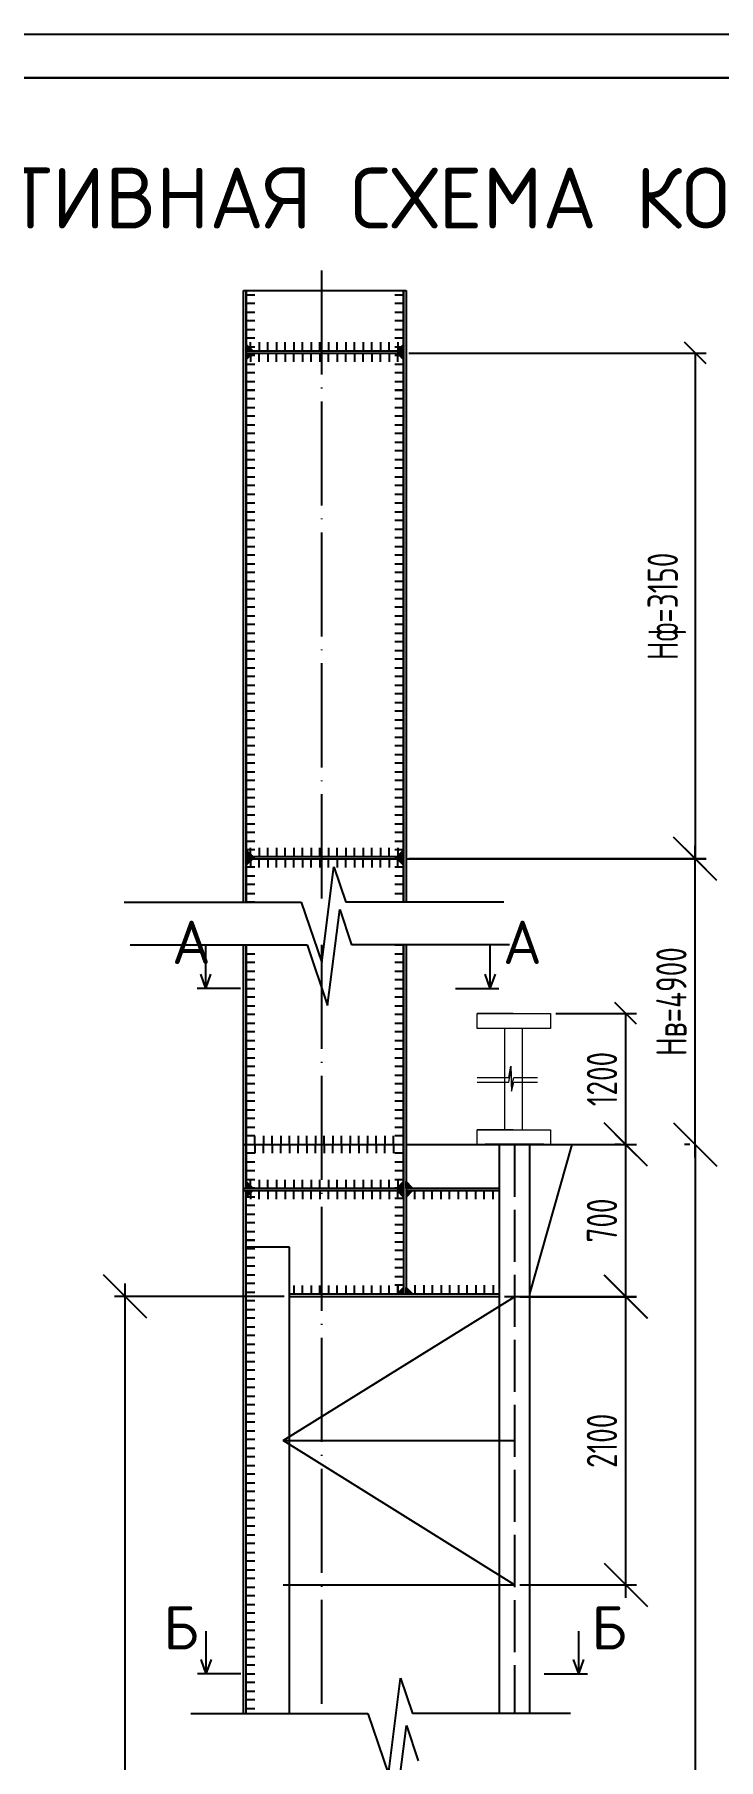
# Model space of a CAD drawing. Header units: millimetres. Extents: x -258606 to -95372, y 16759 to 83244.
# Drawn here: x -125517.8 to -125438.9, y 42147 to 42345.8 of the extents above; entities that cross this region are included whole.
import ezdxf

# ---------------------------------------------------------------- set-up
doc = ezdxf.new("R2010")
doc.units = ezdxf.units.MM
doc.header["$LTSCALE"] = 0.5
doc.linetypes.add('ACAD_ISO02W100', pattern=[15, 12, -3])
doc.linetypes.add('ACAD_ISO04W100', pattern=[30, 24, -3, 0, -3])
for name, color, linetype, lineweight in [('0.25-STAMP', 10, 'Continuous', 25), ('0.3-STAMP', 7, 'Continuous', 30), ('ТОНКИЕе', 7, 'Continuous', 5)]:
    doc.layers.add(name, color=color, linetype=linetype, lineweight=lineweight)
for name, color, linetype in [('Осевые', 7, 'ACAD_ISO04W100'), ('размеры', 7, 'Continuous'), ('тонкие', 7, 'Continuous')]:
    doc.layers.add(name, color=color, linetype=linetype)
doc.styles.add('style1', font='', dxfattribs={"oblique": 15, "height": 3.5})
doc.styles.add('ГОСТ', font='isocpeur.ttf', dxfattribs={"height": 10})
doc.styles.add('прямой', font='isocpeur.ttf', dxfattribs={"width": 0.7, "height": 3.5})
doc.styles.add('Прямой 7мм', font='isocpeur.ttf', dxfattribs={"height": 7})
doc.styles.add('Текст 3', font='isocpeur.ttf', dxfattribs={"height": 3})
doc.styles.get('style1').set_extended_font_data('GOST type A')
doc.dimstyles.new('Копия РАЗМЕРЫ_20', dxfattribs={"dimtxt": 10, "dimasz": 5, "dimexe": 1.25, "dimexo": 0.625, "dimgap": 1, "dimtad": 3, "dimdec": 1, "dimlfac": 20, "dimrnd": 1, "dimdsep": 46, "dimtxsty": 'style1', "dimblk1": 'OBLIQUE', "dimblk2": 'OBLIQUE', "dimsah": 1, "dimcen": 2.5, "dimdle": 1.5, "dimclrt": 256, "dimadec": 0, "dimazin": 0, "dimtfac": 1, "dimtdec": 1, "dimtmove": 0, "dimatfit": 3, "dimfxl": 1, "dimtolj": 1, "dimarcsym": 0})
doc.dimstyles.new('РАЗМЕРЫ_500', dxfattribs={"dimtxt": 10, "dimasz": 2.5, "dimexe": 1.25, "dimexo": 0.625, "dimgap": 1, "dimtad": 3, "dimdec": 1, "dimlfac": 40, "dimrnd": 1, "dimdsep": 46, "dimtxsty": 'ГОСТ', "dimblk1": 'OBLIQUE', "dimblk2": 'OBLIQUE', "dimsah": 1, "dimcen": 2.5, "dimclrt": 7, "dimadec": 0, "dimazin": 0, "dimtfac": 1, "dimtdec": 1, "dimtmove": 0, "dimatfit": 3, "dimfxl": 1, "dimtolj": 1, "dimarcsym": 0})

# ---------------------------------------------------------------- blocks, each defined once
blk = doc.blocks.new('_Oblique')
at = {"color": 0, "linetype": 'ByBlock', "lineweight": -2}
blk.add_line((-0.5, -0.5), (0.5, 0.5), dxfattribs=at)
blk = doc.blocks.new('*D688')
at = {"color": 0, "lineweight": -2, "transparency": 16777216}
for p, q in [((-125507.34, 42053.92), (-125507.34, 42201.86)), ((-125489.01, 42200.36), (-125508.59, 42200.36)), ((-125494.31, 42055.42), (-125508.59, 42055.42))]:
    blk.add_line(p, q, dxfattribs=at)
at = {"layer": 'Defpoints', "color": 0, "transparency": 16777216}
for p in [(-125507.34, 42200.36), (-125488.38, 42200.36), (-125493.68, 42055.42)]:
    blk.add_point(p, dxfattribs=at)
at = {"color": 0, "lineweight": -2, "transparency": 16777216, "xscale": 5, "yscale": 5, "zscale": 5}
for p, rotation in [((-125507.34, 42200.36), 90), ((-125507.34, 42055.42), 270)]:
    blk.add_blockref('_Oblique', p, dxfattribs=dict(at, rotation=rotation))
at = {"transparency": 16777216, "insert": (-125510.09, 42127.89), "char_height": 3.5, "attachment_point": 5, "rotation": 90, "style": 'прямой'}
blk.add_mtext('\\A1;4х2100=8400', dxfattribs=at)
blk = doc.blocks.new('*D689')
at = {"color": 0, "lineweight": -2, "transparency": 16777216}
for p, q in [((-125441.57, 42216.36), (-125441.57, 42252.32)), ((-125474.98, 42250.82), (-125440.32, 42250.82)), ((-125442.2, 42217.86), (-125442.82, 42217.86))]:
    blk.add_line(p, q, dxfattribs=at)
at = {"layer": 'Defpoints', "color": 0, "transparency": 16777216}
for p in [(-125475.61, 42250.82), (-125441.57, 42250.82), (-125441.57, 42217.86)]:
    blk.add_point(p, dxfattribs=at)
at = {"color": 0, "lineweight": -2, "transparency": 16777216, "xscale": 5, "yscale": 5, "zscale": 5}
for p, rotation in [((-125441.57, 42250.82), 90), ((-125441.57, 42217.86), 270)]:
    blk.add_blockref('_Oblique', p, dxfattribs=dict(at, rotation=rotation))
at = {"transparency": 16777216, "insert": (-125444.32, 42234.34), "char_height": 3.5, "attachment_point": 5, "rotation": 90, "style": 'прямой'}
blk.add_mtext('\\A1;Нв=4900', dxfattribs=at)
blk = doc.blocks.new('*D691')
at = {"color": 0, "lineweight": -2, "transparency": 16777216}
for p, q in [((-125449.58, 42165.61), (-125449.58, 42201.82)), ((-125461.81, 42200.32), (-125448.33, 42200.32)), ((-125461.81, 42167.11), (-125448.33, 42167.11))]:
    blk.add_line(p, q, dxfattribs=at)
at = {"layer": 'Defpoints', "color": 0, "transparency": 16777216}
for p in [(-125462.43, 42200.32), (-125449.58, 42200.32), (-125462.43, 42167.11)]:
    blk.add_point(p, dxfattribs=at)
at = {"color": 0, "lineweight": -2, "transparency": 16777216, "xscale": 5, "yscale": 5, "zscale": 5}
for p, rotation in [((-125449.58, 42200.32), 90), ((-125449.58, 42167.11), 270)]:
    blk.add_blockref('_Oblique', p, dxfattribs=dict(at, rotation=rotation))
at = {"transparency": 16777216, "insert": (-125452.33, 42183.71), "char_height": 3.5, "attachment_point": 5, "rotation": 90, "style": 'прямой'}
blk.add_mtext('\\A1;2100', dxfattribs=at)
blk = doc.blocks.new('*D692')
at = {"color": 0, "lineweight": -2, "transparency": 16777216}
for p, q in [((-125463.56, 42217.86), (-125448.33, 42217.86)), ((-125449.58, 42198.86), (-125449.58, 42219.36)), ((-125463.56, 42200.36), (-125448.33, 42200.36))]:
    blk.add_line(p, q, dxfattribs=at)
at = {"layer": 'Defpoints', "color": 0, "transparency": 16777216}
for p in [(-125464.18, 42217.86), (-125449.58, 42217.86), (-125464.18, 42200.36)]:
    blk.add_point(p, dxfattribs=at)
at = {"color": 0, "lineweight": -2, "transparency": 16777216, "xscale": 5, "yscale": 5, "zscale": 5}
for p, rotation in [((-125449.58, 42217.86), 90), ((-125449.58, 42200.36), 270)]:
    blk.add_blockref('_Oblique', p, dxfattribs=dict(at, rotation=rotation))
at = {"transparency": 16777216, "insert": (-125452.33, 42209.11), "char_height": 3.5, "attachment_point": 5, "rotation": 90, "style": 'прямой'}
blk.add_mtext('\\A1;700', dxfattribs=at)
blk = doc.blocks.new('*D693')
at = {"layer": 'Defpoints', "color": 0, "transparency": 16777216}
for p in [(-125458.28, 42232.98), (-125449.58, 42232.98), (-125449.58, 42217.86)]:
    blk.add_point(p, dxfattribs=at)
at = {"layer": 'размеры', "color": 0, "lineweight": -2, "transparency": 16777216}
for p, q in [((-125457.65, 42232.98), (-125448.33, 42232.98)), ((-125449.58, 42217.86), (-125449.58, 42232.98)), ((-125450.2, 42217.86), (-125450.83, 42217.86))]:
    blk.add_line(p, q, dxfattribs=at)
at = {"layer": 'размеры', "color": 0, "lineweight": -2, "transparency": 16777216, "xscale": 2.5, "yscale": 2.5, "zscale": 2.5}
for p, rotation in [((-125449.58, 42232.98), 90), ((-125449.58, 42217.86), 270)]:
    blk.add_blockref('_Oblique', p, dxfattribs=dict(at, rotation=rotation))
at = {"layer": 'размеры', "color": 7, "transparency": 16777216, "insert": (-125452.33, 42225.42), "char_height": 3.5, "attachment_point": 5, "rotation": 90, "style": 'прямой'}
blk.add_mtext('\\A1;1200', dxfattribs=at)
blk = doc.blocks.new('*D694')
at = {"layer": 'Defpoints', "color": 0, "transparency": 16777216}
for p in [(-125475.23, 42309.11), (-125475.23, 42250.83), (-125441.57, 42250.83)]:
    blk.add_point(p, dxfattribs=at)
at = {"layer": 'размеры', "color": 0, "lineweight": -2, "transparency": 16777216}
for p, q in [((-125474.61, 42309.11), (-125440.32, 42309.11)), ((-125441.57, 42309.11), (-125441.57, 42250.83)), ((-125474.61, 42250.83), (-125440.32, 42250.83))]:
    blk.add_line(p, q, dxfattribs=at)
at = {"layer": 'размеры', "color": 0, "lineweight": -2, "transparency": 16777216, "xscale": 2.5, "yscale": 2.5, "zscale": 2.5}
for p, rotation in [((-125441.57, 42309.11), 90), ((-125441.57, 42250.83), 270)]:
    blk.add_blockref('_Oblique', p, dxfattribs=dict(at, rotation=rotation))
at = {"layer": 'размеры', "color": 7, "transparency": 16777216, "insert": (-125444.85, 42279.9), "char_height": 3.5, "attachment_point": 5, "rotation": 90, "style": 'прямой'}
blk.add_mtext('\\A1;Нф=3150', dxfattribs=at)
blk = doc.blocks.new('*D696')
at = {"layer": 'Defpoints', "color": 0, "transparency": 16777216}
for p in [(-125441.57, 42217.86), (-125453.26, 42051.67), (-125441.57, 42051.67)]:
    blk.add_point(p, dxfattribs=at)
at = {"layer": 'размеры', "color": 0, "lineweight": -2, "transparency": 16777216}
for p, q in [((-125442.2, 42217.86), (-125442.82, 42217.86)), ((-125441.57, 42217.86), (-125441.57, 42051.67)), ((-125452.64, 42051.67), (-125440.32, 42051.67))]:
    blk.add_line(p, q, dxfattribs=at)
at = {"layer": 'размеры', "color": 0, "lineweight": -2, "transparency": 16777216, "xscale": 2.5, "yscale": 2.5, "zscale": 2.5}
for p, rotation in [((-125441.57, 42217.86), 90), ((-125441.57, 42051.67), 270)]:
    blk.add_blockref('_Oblique', p, dxfattribs=dict(at, rotation=rotation))
at = {"layer": 'размеры', "color": 7, "transparency": 16777216, "insert": (-125444.32, 42134.76), "char_height": 3.5, "attachment_point": 5, "rotation": 90, "style": 'прямой'}
blk.add_mtext('\\A1;Нн=9100', dxfattribs=at)

msp = doc.modelspace()

# ---------------------------------------------------------------- hatches: boundary and pattern name
h = msp.add_hatch(color=0)
h.dxf.hatch_style = 1
h.paths.add_polyline_path([(-125492.63067, 42309.36266), (-125493.38062, 42309.36266), (-125493.38062, 42310.1126)])
h = msp.add_hatch(color=0)
h.dxf.hatch_style = 1
h.paths.add_polyline_path([(-125492.63067, 42309.11266), (-125493.38062, 42309.11266), (-125493.38062, 42308.36271)])
h = msp.add_hatch(color=0)
h.dxf.hatch_style = 1
h.paths.add_polyline_path([(-125475.98067, 42309.36266), (-125475.23073, 42309.36266), (-125475.23073, 42310.1126)])
h = msp.add_hatch(color=0)
h.dxf.hatch_style = 1
h.paths.add_polyline_path([(-125475.98067, 42309.11266), (-125475.23073, 42309.11266), (-125475.23073, 42308.36271)])
h = msp.add_hatch(color=0)
h.dxf.hatch_style = 1
h.paths.add_polyline_path([(-125492.63067, 42251.06809), (-125493.38062, 42251.06809), (-125493.38062, 42251.81803)])
h = msp.add_hatch(color=0)
h.dxf.hatch_style = 1
h.paths.add_polyline_path([(-125475.98073, 42251.06809), (-125475.23079, 42251.06809), (-125475.23079, 42251.81803)])
h = msp.add_hatch(color=0)
h.dxf.hatch_style = 1
h.paths.add_polyline_path([(-125492.63073, 42250.81809), (-125493.38067, 42250.81809), (-125493.38067, 42250.06815)])
h = msp.add_hatch(color=0)
h.dxf.hatch_style = 1
h.paths.add_polyline_path([(-125475.98067, 42250.81809), (-125475.23073, 42250.81809), (-125475.23073, 42250.06815)])
h = msp.add_hatch(color=0)
h.dxf.hatch_style = 1
h.paths.add_polyline_path([(-125492.63067, 42212.85524), (-125493.38062, 42212.85524), (-125493.38062, 42213.60518)])
h = msp.add_hatch(color=0)
h.dxf.hatch_style = 1
h.paths.add_polyline_path([(-125475.98067, 42212.85524), (-125475.23073, 42212.85524), (-125475.23073, 42213.60518)])
h = msp.add_hatch(color=0)
h.dxf.hatch_style = 1
h.paths.add_polyline_path([(-125474.18067, 42212.85524), (-125474.93062, 42212.85524), (-125474.93062, 42213.60518)])
h = msp.add_hatch(color=0)
h.dxf.hatch_style = 1
h.paths.add_polyline_path([(-125492.63067, 42212.55524), (-125493.38062, 42212.55524), (-125493.38062, 42211.8053)])
h = msp.add_hatch(color=0)
h.dxf.hatch_style = 1
h.paths.add_polyline_path([(-125475.98067, 42212.55524), (-125475.23073, 42212.55524), (-125475.23073, 42211.8053)])
h = msp.add_hatch(color=0)
h.dxf.hatch_style = 1
h.paths.add_polyline_path([(-125474.18067, 42212.55524), (-125474.93062, 42212.55524), (-125474.93062, 42211.8053)])
h = msp.add_hatch(color=0)
h.dxf.hatch_style = 1
h.paths.add_polyline_path([(-125475.98067, 42200.65524), (-125475.23073, 42200.65524), (-125475.23073, 42201.40518)])
h = msp.add_hatch(color=0)
h.dxf.hatch_style = 1
h.paths.add_polyline_path([(-125474.18067, 42200.65524), (-125474.93062, 42200.65524), (-125474.93062, 42201.40518)])

# ---------------------------------------------------------------- linework, layer by layer
at = {"color": 0}
for p, q in [((-125493.68067, 42245.82724), (-125493.68067, 42316.32724)), ((-125493.68067, 42316.32724), (-125474.93067, 42316.32724)), ((-125493.38067, 42245.82724), (-125493.38067, 42316.32724)), ((-125493.38067, 42316.32724), (-125493.38067, 42304.82724)), ((-125493.38067, 42315.82724), (-125492.38067, 42315.82724)), ((-125492.38067, 42314.82724), (-125493.38067, 42314.82724)), ((-125476.23067, 42315.82724), (-125475.23067, 42315.82724)), ((-125475.23067, 42314.82724), (-125476.23067, 42314.82724)), ((-125475.23067, 42316.32724), (-125475.23067, 42245.82724)), ((-125475.23067, 42304.82724), (-125475.23067, 42316.32724)), ((-125474.93067, 42316.32724), (-125474.93067, 42245.82724)), ((-125493.38067, 42313.82724), (-125492.38067, 42313.82724)), ((-125492.38067, 42312.82724), (-125493.38067, 42312.82724)), ((-125476.23067, 42313.82724), (-125475.23067, 42313.82724)), ((-125475.23067, 42312.82724), (-125476.23067, 42312.82724)), ((-125493.38067, 42311.82724), (-125492.38067, 42311.82724)), ((-125476.23067, 42311.82724), (-125475.23067, 42311.82724)), ((-125492.38067, 42310.82724), (-125493.38067, 42310.82724)), ((-125493.38067, 42309.36266), (-125493.38067, 42310.11266)), ((-125492.63067, 42309.36266), (-125493.38067, 42310.11266)), ((-125493.38067, 42309.82724), (-125492.38067, 42309.82724)), ((-125493.38067, 42309.36266), (-125475.23067, 42309.36266)), ((-125493.38067, 42309.36266), (-125492.63067, 42309.36266)), ((-125493.38067, 42309.36266), (-125475.23067, 42309.36266)), ((-125493.38067, 42309.11266), (-125475.23067, 42309.11266)), ((-125493.38067, 42309.11266), (-125493.38067, 42308.36266)), ((-125493.38067, 42309.11266), (-125492.63067, 42309.11266)), ((-125492.63067, 42309.11266), (-125493.38067, 42308.36266)), ((-125492.88067, 42309.36266), (-125492.88067, 42310.36266)), ((-125492.88067, 42309.11266), (-125492.88067, 42308.11266)), ((-125491.88067, 42310.36266), (-125491.88067, 42309.36266)), ((-125491.88067, 42308.11266), (-125491.88067, 42309.11266)), ((-125490.88067, 42309.36266), (-125490.88067, 42310.36266)), ((-125490.88067, 42309.11266), (-125490.88067, 42308.11266)), ((-125489.88067, 42310.36266), (-125489.88067, 42309.36266)), ((-125489.88067, 42308.11266), (-125489.88067, 42309.11266)), ((-125488.88067, 42309.36266), (-125488.88067, 42310.36266)), ((-125488.88067, 42309.11266), (-125488.88067, 42308.11266)), ((-125487.88067, 42310.36266), (-125487.88067, 42309.36266)), ((-125487.88067, 42308.11266), (-125487.88067, 42309.11266)), ((-125486.88067, 42309.36266), (-125486.88067, 42310.36266)), ((-125486.88067, 42309.11266), (-125486.88067, 42308.11266)), ((-125485.88067, 42310.36266), (-125485.88067, 42309.36266)), ((-125485.88067, 42308.11266), (-125485.88067, 42309.11266)), ((-125484.88067, 42309.36266), (-125484.88067, 42310.36266)), ((-125484.88067, 42309.11266), (-125484.88067, 42308.11266)), ((-125483.88067, 42310.36266), (-125483.88067, 42309.36266)), ((-125483.88067, 42308.11266), (-125483.88067, 42309.11266)), ((-125482.88067, 42309.36266), (-125482.88067, 42310.36266)), ((-125482.88067, 42309.11266), (-125482.88067, 42308.11266)), ((-125481.88067, 42310.36266), (-125481.88067, 42309.36266)), ((-125481.88067, 42308.11266), (-125481.88067, 42309.11266)), ((-125480.88067, 42309.36266), (-125480.88067, 42310.36266)), ((-125480.88067, 42309.11266), (-125480.88067, 42308.11266)), ((-125479.88067, 42310.36266), (-125479.88067, 42309.36266)), ((-125479.88067, 42308.11266), (-125479.88067, 42309.11266)), ((-125478.88067, 42309.36266), (-125478.88067, 42310.36266)), ((-125478.88067, 42309.11266), (-125478.88067, 42308.11266)), ((-125477.88067, 42310.36266), (-125477.88067, 42309.36266)), ((-125477.88067, 42308.11266), (-125477.88067, 42309.11266)), ((-125476.88067, 42309.36266), (-125476.88067, 42310.36266)), ((-125476.88067, 42309.11266), (-125476.88067, 42308.11266)), ((-125475.23067, 42310.82724), (-125476.23067, 42310.82724)), ((-125476.23067, 42309.82724), (-125475.23067, 42309.82724)), ((-125475.98067, 42309.36266), (-125475.23067, 42310.11266)), ((-125475.23067, 42309.36266), (-125475.98067, 42309.36266)), ((-125475.23067, 42309.11266), (-125475.98067, 42309.11266)), ((-125475.98067, 42309.11266), (-125475.23067, 42308.36266)), ((-125475.88067, 42310.36266), (-125475.88067, 42309.36266)), ((-125475.88067, 42308.11266), (-125475.88067, 42309.11266)), ((-125475.23067, 42309.36266), (-125475.23067, 42310.11266)), ((-125475.23067, 42309.11266), (-125475.23067, 42308.36266)), ((-125492.38067, 42308.82724), (-125493.38067, 42308.82724)), ((-125493.38067, 42307.82724), (-125492.38067, 42307.82724)), ((-125475.23067, 42308.82724), (-125476.23067, 42308.82724)), ((-125476.23067, 42307.82724), (-125475.23067, 42307.82724)), ((-125492.38067, 42306.82724), (-125493.38067, 42306.82724)), ((-125493.38067, 42305.82724), (-125492.38067, 42305.82724)), ((-125475.23067, 42306.82724), (-125476.23067, 42306.82724)), ((-125476.23067, 42305.82724), (-125475.23067, 42305.82724)), ((-125493.38067, 42304.82724), (-125493.38067, 42245.82724)), ((-125493.38067, 42304.82724), (-125492.38067, 42304.82724)), ((-125492.38067, 42304.82724), (-125493.38067, 42304.82724)), ((-125492.38067, 42303.82724), (-125493.38067, 42303.82724)), ((-125475.23067, 42304.82724), (-125476.23067, 42304.82724)), ((-125476.23067, 42304.82724), (-125475.23067, 42304.82724)), ((-125475.23067, 42303.82724), (-125476.23067, 42303.82724)), ((-125475.23067, 42245.82724), (-125475.23067, 42304.82724)), ((-125493.38067, 42302.82724), (-125492.38067, 42302.82724)), ((-125492.38067, 42301.82724), (-125493.38067, 42301.82724)), ((-125476.23067, 42302.82724), (-125475.23067, 42302.82724)), ((-125475.23067, 42301.82724), (-125476.23067, 42301.82724)), ((-125493.38067, 42300.82724), (-125492.38067, 42300.82724)), ((-125492.38067, 42299.82724), (-125493.38067, 42299.82724)), ((-125476.23067, 42300.82724), (-125475.23067, 42300.82724)), ((-125475.23067, 42299.82724), (-125476.23067, 42299.82724)), ((-125493.38067, 42298.82724), (-125492.38067, 42298.82724)), ((-125492.38067, 42297.82724), (-125493.38067, 42297.82724)), ((-125476.23067, 42298.82724), (-125475.23067, 42298.82724)), ((-125475.23067, 42297.82724), (-125476.23067, 42297.82724)), ((-125493.38067, 42296.82724), (-125492.38067, 42296.82724)), ((-125492.38067, 42295.82724), (-125493.38067, 42295.82724)), ((-125476.23067, 42296.82724), (-125475.23067, 42296.82724)), ((-125475.23067, 42295.82724), (-125476.23067, 42295.82724)), ((-125493.38067, 42294.82724), (-125492.38067, 42294.82724)), ((-125492.38067, 42293.82724), (-125493.38067, 42293.82724)), ((-125476.23067, 42294.82724), (-125475.23067, 42294.82724)), ((-125475.23067, 42293.82724), (-125476.23067, 42293.82724)), ((-125493.38067, 42292.82724), (-125492.38067, 42292.82724)), ((-125492.38067, 42291.82724), (-125493.38067, 42291.82724)), ((-125476.23067, 42292.82724), (-125475.23067, 42292.82724)), ((-125475.23067, 42291.82724), (-125476.23067, 42291.82724)), ((-125493.38067, 42290.82724), (-125492.38067, 42290.82724)), ((-125492.38067, 42289.82724), (-125493.38067, 42289.82724)), ((-125476.23067, 42290.82724), (-125475.23067, 42290.82724)), ((-125475.23067, 42289.82724), (-125476.23067, 42289.82724)), ((-125493.38067, 42288.82724), (-125492.38067, 42288.82724)), ((-125492.38067, 42287.82724), (-125493.38067, 42287.82724)), ((-125476.23067, 42288.82724), (-125475.23067, 42288.82724)), ((-125475.23067, 42287.82724), (-125476.23067, 42287.82724)), ((-125493.38067, 42286.82724), (-125492.38067, 42286.82724)), ((-125492.38067, 42285.82724), (-125493.38067, 42285.82724)), ((-125476.23067, 42286.82724), (-125475.23067, 42286.82724)), ((-125475.23067, 42285.82724), (-125476.23067, 42285.82724)), ((-125493.38067, 42284.82724), (-125492.38067, 42284.82724)), ((-125492.38067, 42283.82724), (-125493.38067, 42283.82724)), ((-125476.23067, 42284.82724), (-125475.23067, 42284.82724)), ((-125475.23067, 42283.82724), (-125476.23067, 42283.82724)), ((-125493.38067, 42282.82724), (-125492.38067, 42282.82724)), ((-125492.38067, 42281.82724), (-125493.38067, 42281.82724)), ((-125476.23067, 42282.82724), (-125475.23067, 42282.82724)), ((-125475.23067, 42281.82724), (-125476.23067, 42281.82724)), ((-125493.38067, 42280.82724), (-125492.38067, 42280.82724)), ((-125492.38067, 42279.82724), (-125493.38067, 42279.82724)), ((-125476.23067, 42280.82724), (-125475.23067, 42280.82724)), ((-125475.23067, 42279.82724), (-125476.23067, 42279.82724)), ((-125493.38067, 42278.82724), (-125492.38067, 42278.82724)), ((-125492.38067, 42277.82724), (-125493.38067, 42277.82724)), ((-125476.23067, 42278.82724), (-125475.23067, 42278.82724)), ((-125475.23067, 42277.82724), (-125476.23067, 42277.82724)), ((-125493.38067, 42276.82724), (-125492.38067, 42276.82724)), ((-125492.38067, 42275.82724), (-125493.38067, 42275.82724)), ((-125476.23067, 42276.82724), (-125475.23067, 42276.82724)), ((-125475.23067, 42275.82724), (-125476.23067, 42275.82724)), ((-125493.38067, 42274.82724), (-125492.38067, 42274.82724)), ((-125492.38067, 42273.82724), (-125493.38067, 42273.82724)), ((-125476.23067, 42274.82724), (-125475.23067, 42274.82724)), ((-125475.23067, 42273.82724), (-125476.23067, 42273.82724)), ((-125493.38067, 42272.82724), (-125492.38067, 42272.82724)), ((-125492.38067, 42271.82724), (-125493.38067, 42271.82724)), ((-125476.23067, 42272.82724), (-125475.23067, 42272.82724)), ((-125475.23067, 42271.82724), (-125476.23067, 42271.82724)), ((-125493.38067, 42270.82724), (-125492.38067, 42270.82724)), ((-125492.38067, 42269.82724), (-125493.38067, 42269.82724)), ((-125476.23067, 42270.82724), (-125475.23067, 42270.82724)), ((-125475.23067, 42269.82724), (-125476.23067, 42269.82724)), ((-125493.38067, 42268.82724), (-125492.38067, 42268.82724)), ((-125492.38067, 42267.82724), (-125493.38067, 42267.82724)), ((-125476.23067, 42268.82724), (-125475.23067, 42268.82724)), ((-125475.23067, 42267.82724), (-125476.23067, 42267.82724)), ((-125493.38067, 42266.82724), (-125492.38067, 42266.82724)), ((-125492.38067, 42265.82724), (-125493.38067, 42265.82724)), ((-125476.23067, 42266.82724), (-125475.23067, 42266.82724)), ((-125475.23067, 42265.82724), (-125476.23067, 42265.82724)), ((-125493.38067, 42264.82724), (-125492.38067, 42264.82724)), ((-125492.38067, 42263.82724), (-125493.38067, 42263.82724)), ((-125476.23067, 42264.82724), (-125475.23067, 42264.82724)), ((-125475.23067, 42263.82724), (-125476.23067, 42263.82724)), ((-125493.38067, 42262.82724), (-125492.38067, 42262.82724)), ((-125492.38067, 42261.82724), (-125493.38067, 42261.82724)), ((-125476.23067, 42262.82724), (-125475.23067, 42262.82724)), ((-125475.23067, 42261.82724), (-125476.23067, 42261.82724)), ((-125493.38067, 42260.82724), (-125492.38067, 42260.82724)), ((-125492.38067, 42259.82724), (-125493.38067, 42259.82724)), ((-125476.23067, 42260.82724), (-125475.23067, 42260.82724)), ((-125475.23067, 42259.82724), (-125476.23067, 42259.82724)), ((-125493.38067, 42258.82724), (-125492.38067, 42258.82724)), ((-125492.38067, 42257.82724), (-125493.38067, 42257.82724)), ((-125476.23067, 42258.82724), (-125475.23067, 42258.82724)), ((-125475.23067, 42257.82724), (-125476.23067, 42257.82724)), ((-125493.38067, 42256.82724), (-125492.38067, 42256.82724)), ((-125492.38067, 42255.82724), (-125493.38067, 42255.82724)), ((-125476.23067, 42256.82724), (-125475.23067, 42256.82724)), ((-125475.23067, 42255.82724), (-125476.23067, 42255.82724)), ((-125493.38067, 42254.82724), (-125492.38067, 42254.82724)), ((-125492.38067, 42253.82724), (-125493.38067, 42253.82724)), ((-125476.23067, 42254.82724), (-125475.23067, 42254.82724)), ((-125475.23067, 42253.82724), (-125476.23067, 42253.82724)), ((-125493.38067, 42252.82724), (-125492.38067, 42252.82724)), ((-125492.38067, 42251.82724), (-125493.38067, 42251.82724)), ((-125493.38067, 42251.06809), (-125493.38067, 42251.81809)), ((-125492.63067, 42251.06809), (-125493.38067, 42251.81809)), ((-125492.88067, 42251.06809), (-125492.88067, 42252.06809)), ((-125491.88067, 42252.06809), (-125491.88067, 42251.06809)), ((-125490.88067, 42251.06809), (-125490.88067, 42252.06809)), ((-125489.88067, 42252.06809), (-125489.88067, 42251.06809)), ((-125488.88067, 42251.06809), (-125488.88067, 42252.06809)), ((-125487.88067, 42252.06809), (-125487.88067, 42251.06809)), ((-125486.88067, 42251.06809), (-125486.88067, 42252.06809)), ((-125485.88067, 42252.06809), (-125485.88067, 42251.06809)), ((-125484.88067, 42251.06809), (-125484.88067, 42252.06809)), ((-125483.88067, 42252.06809), (-125483.88067, 42251.06809)), ((-125482.88067, 42251.06809), (-125482.88067, 42252.06809)), ((-125481.88067, 42252.06809), (-125481.88067, 42251.06809)), ((-125480.88067, 42251.06809), (-125480.88067, 42252.06809)), ((-125479.88067, 42252.06809), (-125479.88067, 42251.06809)), ((-125478.88067, 42251.06809), (-125478.88067, 42252.06809)), ((-125477.88067, 42252.06809), (-125477.88067, 42251.06809)), ((-125476.88067, 42251.06809), (-125476.88067, 42252.06809)), ((-125476.23067, 42252.82724), (-125475.23067, 42252.82724)), ((-125475.23067, 42251.82724), (-125476.23067, 42251.82724)), ((-125475.98073, 42251.06809), (-125475.23073, 42251.81809)), ((-125475.88067, 42252.06809), (-125475.88067, 42251.06809)), ((-125475.23073, 42251.06809), (-125475.23073, 42251.81809)), ((-125493.38073, 42251.06809), (-125475.23073, 42251.06809)), ((-125493.38073, 42250.81809), (-125475.23073, 42250.81809)), ((-125493.38073, 42250.81809), (-125493.38073, 42250.06809)), ((-125493.38073, 42250.81809), (-125492.63073, 42250.81809)), ((-125492.63073, 42250.81809), (-125493.38073, 42250.06809)), ((-125493.38067, 42251.06809), (-125492.63067, 42251.06809)), ((-125493.38067, 42250.82724), (-125492.38067, 42250.82724)), ((-125492.38067, 42249.82724), (-125493.38067, 42249.82724)), ((-125492.88067, 42250.81809), (-125492.88067, 42249.81809)), ((-125491.88067, 42249.81809), (-125491.88067, 42250.81809)), ((-125490.88067, 42250.81809), (-125490.88067, 42249.81809)), ((-125489.88067, 42249.81809), (-125489.88067, 42250.81809)), ((-125488.88067, 42250.81809), (-125488.88067, 42249.81809)), ((-125487.88067, 42249.81809), (-125487.88067, 42250.81809)), ((-125486.88067, 42250.81809), (-125486.88067, 42249.81809)), ((-125485.88067, 42249.81809), (-125485.88067, 42250.81809)), ((-125484.88067, 42250.81809), (-125484.88067, 42249.81809)), ((-125484.669, 42238.84131), (-125483.25348, 42249.88787)), ((-125483.88067, 42249.81809), (-125483.88067, 42250.81809)), ((-125483.25348, 42249.88787), (-125481.89896, 42245.82724)), ((-125482.88067, 42250.81809), (-125482.88067, 42249.81809)), ((-125481.88067, 42249.81809), (-125481.88067, 42250.81809)), ((-125480.88067, 42250.81809), (-125480.88067, 42249.81809)), ((-125479.88067, 42249.81809), (-125479.88067, 42250.81809)), ((-125478.88067, 42250.81809), (-125478.88067, 42249.81809)), ((-125477.88067, 42249.81809), (-125477.88067, 42250.81809)), ((-125476.88067, 42250.81809), (-125476.88067, 42249.81809)), ((-125476.23067, 42250.82724), (-125475.23067, 42250.82724)), ((-125475.23067, 42249.82724), (-125476.23067, 42249.82724)), ((-125475.23073, 42251.06809), (-125475.98073, 42251.06809)), ((-125475.23067, 42250.81809), (-125475.98067, 42250.81809)), ((-125475.98067, 42250.81809), (-125475.23067, 42250.06809)), ((-125475.88067, 42249.81809), (-125475.88067, 42250.81809)), ((-125475.23067, 42250.81809), (-125475.23067, 42250.06809)), ((-125493.38067, 42248.82724), (-125492.38067, 42248.82724)), ((-125492.38067, 42247.82724), (-125493.38067, 42247.82724)), ((-125476.23067, 42248.82724), (-125475.23067, 42248.82724)), ((-125475.23067, 42247.82724), (-125476.23067, 42247.82724)), ((-125507.46146, 42245.82724), (-125487.02821, 42245.82724)), ((-125493.38067, 42246.82724), (-125492.38067, 42246.82724)), ((-125492.38067, 42245.82724), (-125493.38067, 42245.82724)), ((-125487.02821, 42245.82724), (-125484.669, 42238.84131)), ((-125463.66192, 42245.82724), (-125481.89896, 42245.82724)), ((-125476.23067, 42246.82724), (-125475.23067, 42246.82724)), ((-125475.23067, 42245.82724), (-125476.23067, 42245.82724)), ((-125483.99739, 42233.90051), (-125482.58187, 42244.94706)), ((-125482.58187, 42244.94706), (-125481.22735, 42240.88644)), ((-125506.78985, 42240.88644), (-125486.35659, 42240.88644)), ((-125493.68067, 42212.85524), (-125493.68067, 42240.88644)), ((-125493.38067, 42212.85524), (-125493.38067, 42240.88644)), ((-125493.38067, 42240.88644), (-125493.38067, 42212.85524)), ((-125492.38067, 42240.85524), (-125493.38067, 42240.85524)), ((-125493.38067, 42239.85524), (-125492.38067, 42239.85524)), ((-125486.35659, 42240.88644), (-125483.99739, 42233.90051)), ((-125462.99031, 42240.88644), (-125481.22735, 42240.88644)), ((-125475.23067, 42240.85524), (-125476.23067, 42240.85524)), ((-125476.23067, 42239.85524), (-125475.23067, 42239.85524)), ((-125475.23067, 42240.88644), (-125475.23067, 42200.65524)), ((-125475.23067, 42212.85524), (-125475.23067, 42240.85524)), ((-125474.93067, 42240.88644), (-125474.93067, 42200.65524)), ((-125492.38067, 42238.85524), (-125493.38067, 42238.85524)), ((-125493.38067, 42237.85524), (-125492.38067, 42237.85524)), ((-125475.23067, 42238.85524), (-125476.23067, 42238.85524)), ((-125476.23067, 42237.85524), (-125475.23067, 42237.85524)), ((-125492.38067, 42236.85524), (-125493.38067, 42236.85524)), ((-125493.38067, 42235.85524), (-125492.38067, 42235.85524)), ((-125475.23067, 42236.85524), (-125476.23067, 42236.85524)), ((-125476.23067, 42235.85524), (-125475.23067, 42235.85524)), ((-125492.38067, 42234.85524), (-125493.38067, 42234.85524)), ((-125493.38067, 42233.85524), (-125492.38067, 42233.85524)), ((-125475.23067, 42234.85524), (-125476.23067, 42234.85524)), ((-125476.23067, 42233.85524), (-125475.23067, 42233.85524)), ((-125492.38067, 42232.85524), (-125493.38067, 42232.85524)), ((-125493.38067, 42231.85524), (-125492.38067, 42231.85524)), ((-125475.23067, 42232.85524), (-125476.23067, 42232.85524)), ((-125476.23067, 42231.85524), (-125475.23067, 42231.85524)), ((-125492.38067, 42230.85524), (-125493.38067, 42230.85524)), ((-125493.38067, 42229.85524), (-125492.38067, 42229.85524)), ((-125475.23067, 42230.85524), (-125476.23067, 42230.85524)), ((-125476.23067, 42229.85524), (-125475.23067, 42229.85524)), ((-125492.38067, 42228.85524), (-125493.38067, 42228.85524)), ((-125493.38067, 42227.85524), (-125492.38067, 42227.85524)), ((-125475.23067, 42228.85524), (-125476.23067, 42228.85524)), ((-125476.23067, 42227.85524), (-125475.23067, 42227.85524)), ((-125492.38067, 42226.85524), (-125493.38067, 42226.85524)), ((-125493.38067, 42225.85524), (-125492.38067, 42225.85524)), ((-125475.23067, 42226.85524), (-125476.23067, 42226.85524)), ((-125476.23067, 42225.85524), (-125475.23067, 42225.85524)), ((-125492.38067, 42224.85524), (-125493.38067, 42224.85524)), ((-125493.38067, 42223.85524), (-125492.38067, 42223.85524)), ((-125475.23067, 42224.85524), (-125476.23067, 42224.85524)), ((-125476.23067, 42223.85524), (-125475.23067, 42223.85524)), ((-125492.38067, 42222.85524), (-125493.38067, 42222.85524)), ((-125492.38067, 42222.85524), (-125493.38067, 42222.85524)), ((-125493.38067, 42221.85524), (-125492.38067, 42221.85524)), ((-125493.38067, 42221.85524), (-125492.38067, 42221.85524)), ((-125475.23067, 42222.85524), (-125476.23067, 42222.85524)), ((-125476.23067, 42221.85524), (-125475.23067, 42221.85524)), ((-125492.38067, 42220.85524), (-125493.38067, 42220.85524)), ((-125492.38067, 42220.85524), (-125493.38067, 42220.85524)), ((-125493.38067, 42219.85524), (-125492.38067, 42219.85524)), ((-125493.38067, 42219.85524), (-125492.38067, 42219.85524)), ((-125475.23067, 42220.85524), (-125476.23067, 42220.85524)), ((-125476.23067, 42219.85524), (-125475.23067, 42219.85524)), ((-125493.68067, 42217.85524), (-125475.23067, 42217.85524)), ((-125492.38067, 42218.85524), (-125493.38067, 42218.85524)), ((-125492.38067, 42218.85524), (-125493.38067, 42218.85524)), ((-125493.38067, 42218.85524), (-125493.38067, 42217.85524)), ((-125493.38067, 42217.85524), (-125492.38067, 42217.85524)), ((-125493.38067, 42217.85524), (-125492.38067, 42217.85524)), ((-125492.38067, 42217.85524), (-125492.38067, 42218.85524)), ((-125492.38067, 42217.85524), (-125492.38067, 42216.85524)), ((-125491.38067, 42218.85524), (-125491.38067, 42217.85524)), ((-125491.38067, 42216.85524), (-125491.38067, 42217.85524)), ((-125490.38067, 42217.85524), (-125490.38067, 42218.85524)), ((-125490.38067, 42217.85524), (-125490.38067, 42216.85524)), ((-125489.38067, 42218.85524), (-125489.38067, 42217.85524)), ((-125489.38067, 42216.85524), (-125489.38067, 42217.85524)), ((-125488.38067, 42217.85524), (-125488.38067, 42218.85524)), ((-125488.38067, 42217.85524), (-125488.38067, 42216.85524)), ((-125487.38067, 42218.85524), (-125487.38067, 42217.85524)), ((-125487.38067, 42216.85524), (-125487.38067, 42217.85524)), ((-125486.38067, 42217.85524), (-125486.38067, 42218.85524)), ((-125486.38067, 42217.85524), (-125486.38067, 42216.85524)), ((-125485.38067, 42218.85524), (-125485.38067, 42217.85524)), ((-125485.38067, 42216.85524), (-125485.38067, 42217.85524)), ((-125484.38067, 42217.85524), (-125484.38067, 42218.85524)), ((-125484.38067, 42217.85524), (-125484.38067, 42216.85524)), ((-125483.38067, 42218.85524), (-125483.38067, 42217.85524)), ((-125483.38067, 42216.85524), (-125483.38067, 42217.85524)), ((-125482.38067, 42217.85524), (-125482.38067, 42218.85524)), ((-125482.38067, 42217.85524), (-125482.38067, 42216.85524)), ((-125481.38067, 42218.85524), (-125481.38067, 42217.85524)), ((-125481.38067, 42216.85524), (-125481.38067, 42217.85524)), ((-125480.38067, 42217.85524), (-125480.38067, 42218.85524)), ((-125480.38067, 42217.85524), (-125480.38067, 42216.85524)), ((-125479.38067, 42218.85524), (-125479.38067, 42217.85524)), ((-125479.38067, 42216.85524), (-125479.38067, 42217.85524)), ((-125478.38067, 42217.85524), (-125478.38067, 42218.85524)), ((-125478.38067, 42217.85524), (-125478.38067, 42216.85524)), ((-125477.38067, 42218.85524), (-125477.38067, 42217.85524)), ((-125477.38067, 42216.85524), (-125477.38067, 42217.85524)), ((-125476.38067, 42217.85524), (-125476.38067, 42218.85524)), ((-125476.38067, 42217.85524), (-125476.38067, 42216.85524)), ((-125475.23067, 42218.85524), (-125476.23067, 42218.85524)), ((-125476.23067, 42217.85524), (-125475.23067, 42217.85524)), ((-125474.93067, 42217.85524), (-125455.79583, 42217.85524)), ((-125462.43067, 42217.85524), (-125465.82016, 42217.85524)), ((-125464.18067, 42217.85524), (-125464.18067, 42152.27306)), ((-125462.58067, 42217.85524), (-125463.58067, 42217.85524)), ((-125459.04118, 42217.85524), (-125462.43067, 42217.85524)), ((-125455.79583, 42217.85524), (-125460.68067, 42200.65524)), ((-125460.68066, 42217.85524), (-125460.68066, 42152.27306)), ((-125492.38067, 42216.85524), (-125493.38067, 42216.85524)), ((-125492.38067, 42216.85524), (-125493.38067, 42216.85524)), ((-125493.38067, 42215.85524), (-125492.38067, 42215.85524)), ((-125493.38067, 42215.85524), (-125492.38067, 42215.85524)), ((-125475.23067, 42216.85524), (-125476.23067, 42216.85524)), ((-125476.23067, 42215.85524), (-125475.23067, 42215.85524)), ((-125492.38067, 42214.85524), (-125493.38067, 42214.85524)), ((-125492.38067, 42214.85524), (-125493.38067, 42214.85524)), ((-125493.38067, 42213.85524), (-125492.38067, 42213.85524)), ((-125493.38067, 42213.85524), (-125492.38067, 42213.85524)), ((-125493.38067, 42212.85524), (-125493.38067, 42213.60524)), ((-125492.63067, 42212.85524), (-125493.38067, 42213.60524)), ((-125492.88067, 42212.85524), (-125492.88067, 42213.80524)), ((-125491.88067, 42213.80524), (-125491.88067, 42212.85524)), ((-125490.88067, 42212.85524), (-125490.88067, 42213.80524)), ((-125489.88067, 42213.80524), (-125489.88067, 42212.85524)), ((-125488.88067, 42212.85524), (-125488.88067, 42213.80524)), ((-125487.88067, 42213.80524), (-125487.88067, 42212.85524)), ((-125486.88067, 42212.85524), (-125486.88067, 42213.80524)), ((-125485.88067, 42213.80524), (-125485.88067, 42212.85524)), ((-125484.88067, 42212.85524), (-125484.88067, 42213.80524)), ((-125483.88067, 42213.80524), (-125483.88067, 42212.85524)), ((-125482.88067, 42212.85524), (-125482.88067, 42213.80524)), ((-125481.88067, 42213.80524), (-125481.88067, 42212.85524)), ((-125480.88067, 42212.85524), (-125480.88067, 42213.80524)), ((-125479.88067, 42213.80524), (-125479.88067, 42212.85524)), ((-125478.88067, 42212.85524), (-125478.88067, 42213.80524)), ((-125477.88067, 42213.80524), (-125477.88067, 42212.85524)), ((-125476.88067, 42212.85524), (-125476.88067, 42213.80524)), ((-125475.23067, 42214.85524), (-125476.23067, 42214.85524)), ((-125476.23067, 42213.85524), (-125475.23067, 42213.85524)), ((-125475.98067, 42212.85524), (-125475.23067, 42213.60524)), ((-125475.88067, 42213.80524), (-125475.88067, 42212.85524)), ((-125475.23067, 42212.85524), (-125475.23067, 42213.60524)), ((-125474.93067, 42212.85524), (-125474.93067, 42213.60524)), ((-125474.18067, 42212.85524), (-125474.93067, 42213.60524)), ((-125493.68067, 42152.27306), (-125493.68067, 42212.85524)), ((-125493.68067, 42212.85524), (-125475.23067, 42212.85524)), ((-125493.68067, 42212.55524), (-125475.23067, 42212.55524)), ((-125492.38067, 42212.85524), (-125493.38067, 42212.85524)), ((-125493.38067, 42212.85524), (-125492.63067, 42212.85524)), ((-125492.38067, 42212.85524), (-125493.38067, 42212.85524)), ((-125493.38067, 42200.35524), (-125493.38067, 42212.55524)), ((-125493.38067, 42212.55524), (-125493.38067, 42211.80524)), ((-125493.38067, 42212.55524), (-125492.63067, 42212.55524)), ((-125492.63067, 42212.55524), (-125493.38067, 42211.80524)), ((-125493.38067, 42211.85524), (-125492.38067, 42211.85524)), ((-125492.88067, 42212.55524), (-125492.88067, 42211.55524)), ((-125491.88067, 42211.55524), (-125491.88067, 42212.55524)), ((-125490.88067, 42212.55524), (-125490.88067, 42211.55524)), ((-125489.88067, 42211.55524), (-125489.88067, 42212.55524)), ((-125488.88067, 42212.55524), (-125488.88067, 42211.55524)), ((-125487.88067, 42211.55524), (-125487.88067, 42212.55524)), ((-125486.88067, 42212.55524), (-125486.88067, 42211.55524)), ((-125485.88067, 42211.55524), (-125485.88067, 42212.55524)), ((-125484.88067, 42212.55524), (-125484.88067, 42211.55524)), ((-125483.88067, 42211.55524), (-125483.88067, 42212.55524)), ((-125482.88067, 42212.55524), (-125482.88067, 42211.55524)), ((-125481.88067, 42211.55524), (-125481.88067, 42212.55524)), ((-125480.88067, 42212.55524), (-125480.88067, 42211.55524)), ((-125479.88067, 42211.55524), (-125479.88067, 42212.55524)), ((-125478.88067, 42212.55524), (-125478.88067, 42211.55524)), ((-125477.88067, 42211.55524), (-125477.88067, 42212.55524)), ((-125476.88067, 42212.55524), (-125476.88067, 42211.55524)), ((-125475.23067, 42212.85524), (-125476.23067, 42212.85524)), ((-125475.23067, 42211.65524), (-125476.23067, 42211.65524)), ((-125475.23067, 42212.85524), (-125475.98067, 42212.85524)), ((-125475.23067, 42212.55524), (-125475.98067, 42212.55524)), ((-125475.98067, 42212.55524), (-125475.23067, 42211.80524)), ((-125475.88067, 42211.55524), (-125475.88067, 42212.55524)), ((-125475.23067, 42212.55524), (-125475.23067, 42211.80524)), ((-125474.93067, 42212.85524), (-125464.18067, 42212.85524)), ((-125474.93067, 42212.85524), (-125474.18067, 42212.85524)), ((-125474.93067, 42212.55524), (-125464.18067, 42212.55524)), ((-125474.93067, 42212.55524), (-125474.93067, 42211.80524)), ((-125474.93067, 42212.55524), (-125474.18067, 42212.55524)), ((-125474.18067, 42212.55524), (-125474.93067, 42211.80524)), ((-125474.93067, 42212.55524), (-125474.93067, 42211.55524)), ((-125473.93067, 42211.55524), (-125473.93067, 42212.55524)), ((-125472.93067, 42212.55524), (-125472.93067, 42211.55524)), ((-125471.93067, 42211.55524), (-125471.93067, 42212.55524)), ((-125470.93067, 42212.55524), (-125470.93067, 42211.55524)), ((-125469.93067, 42211.55524), (-125469.93067, 42212.55524)), ((-125468.93067, 42212.55524), (-125468.93067, 42211.55524)), ((-125467.93067, 42211.55524), (-125467.93067, 42212.55524)), ((-125466.93067, 42212.55524), (-125466.93067, 42211.55524)), ((-125465.93067, 42211.55524), (-125465.93067, 42212.55524)), ((-125464.93067, 42212.55524), (-125464.93067, 42211.55524)), ((-125492.38067, 42210.85524), (-125493.38067, 42210.85524)), ((-125493.38067, 42209.85524), (-125492.38067, 42209.85524)), ((-125476.23067, 42210.65524), (-125475.23067, 42210.65524)), ((-125475.23067, 42209.65524), (-125476.23067, 42209.65524)), ((-125492.38067, 42208.85524), (-125493.38067, 42208.85524)), ((-125493.38067, 42207.85524), (-125492.38067, 42207.85524)), ((-125476.23067, 42208.65524), (-125475.23067, 42208.65524)), ((-125475.23067, 42207.65524), (-125476.23067, 42207.65524)), ((-125493.38067, 42206.85524), (-125492.38067, 42206.85524)), ((-125492.38067, 42206.85524), (-125493.38067, 42206.85524)), ((-125488.38067, 42206.02171), (-125493.38067, 42206.02171)), ((-125492.38067, 42205.85524), (-125493.38067, 42205.85524)), ((-125488.38067, 42152.27306), (-125488.38067, 42206.02171)), ((-125476.23067, 42206.65524), (-125475.23067, 42206.65524)), ((-125475.23067, 42205.65524), (-125476.23067, 42205.65524)), ((-125493.38067, 42204.85524), (-125492.38067, 42204.85524)), ((-125492.38067, 42203.85524), (-125493.38067, 42203.85524)), ((-125476.23067, 42204.65524), (-125475.23067, 42204.65524)), ((-125475.23067, 42203.65524), (-125476.23067, 42203.65524)), ((-125493.38067, 42202.85524), (-125492.38067, 42202.85524)), ((-125492.38067, 42201.85524), (-125493.38067, 42201.85524)), ((-125487.88068, 42201.60524), (-125487.88068, 42200.65524)), ((-125486.88068, 42200.65524), (-125486.88068, 42201.60524)), ((-125485.88068, 42201.60524), (-125485.88068, 42200.65524)), ((-125484.88068, 42200.65524), (-125484.88068, 42201.60524)), ((-125483.88068, 42201.60524), (-125483.88068, 42200.65524)), ((-125482.88068, 42200.65524), (-125482.88068, 42201.60524)), ((-125481.88068, 42201.60524), (-125481.88068, 42200.65524)), ((-125480.88068, 42200.65524), (-125480.88068, 42201.60524)), ((-125479.88068, 42201.60524), (-125479.88068, 42200.65524)), ((-125478.88068, 42200.65524), (-125478.88068, 42201.60524)), ((-125477.88068, 42201.60524), (-125477.88068, 42200.65524)), ((-125476.88068, 42200.65524), (-125476.88068, 42201.60524)), ((-125476.23067, 42202.65524), (-125475.23067, 42202.65524)), ((-125475.23067, 42201.65524), (-125476.23067, 42201.65524)), ((-125475.88068, 42201.60524), (-125475.88068, 42200.65524)), ((-125475.88067, 42200.65524), (-125475.88067, 42201.65524)), ((-125473.88067, 42200.65524), (-125473.88067, 42201.65524)), ((-125472.88067, 42201.65524), (-125472.88067, 42200.65524)), ((-125471.88067, 42200.65524), (-125471.88067, 42201.65524)), ((-125470.88067, 42201.65524), (-125470.88067, 42200.65524)), ((-125469.88067, 42200.65524), (-125469.88067, 42201.65524)), ((-125468.88067, 42201.65524), (-125468.88067, 42200.65524)), ((-125467.88067, 42200.65524), (-125467.88067, 42201.65524)), ((-125466.88067, 42201.65524), (-125466.88067, 42200.65524)), ((-125465.88067, 42200.65524), (-125465.88067, 42201.65524)), ((-125464.88067, 42201.65524), (-125464.88067, 42200.65524)), ((-125493.38067, 42200.85524), (-125492.38067, 42200.85524)), ((-125493.38067, 42152.27306), (-125493.38067, 42200.35524)), ((-125492.38067, 42199.85524), (-125493.38067, 42199.85524)), ((-125489.13281, 42183.73024), (-125462.43067, 42200.32198)), ((-125488.38067, 42200.65524), (-125464.18067, 42200.65524)), ((-125488.38067, 42200.35524), (-125464.18067, 42200.35524)), ((-125476.23067, 42200.65524), (-125475.23067, 42200.65524)), ((-125475.98067, 42200.65524), (-125475.23067, 42201.40524)), ((-125475.23067, 42200.65524), (-125475.98067, 42200.65524)), ((-125475.23067, 42200.65524), (-125475.23067, 42201.40524)), ((-125474.93067, 42200.65524), (-125474.93067, 42201.40524)), ((-125474.18067, 42200.65524), (-125474.93067, 42201.40524)), ((-125474.93067, 42200.65524), (-125474.18067, 42200.65524)), ((-125493.38067, 42198.85524), (-125492.38067, 42198.85524)), ((-125492.38067, 42197.85524), (-125493.38067, 42197.85524)), ((-125493.38067, 42196.85524), (-125492.38067, 42196.85524)), ((-125492.38067, 42195.85524), (-125493.38067, 42195.85524)), ((-125493.38067, 42194.85524), (-125492.38067, 42194.85524)), ((-125492.38067, 42193.85524), (-125493.38067, 42193.85524)), ((-125493.38067, 42192.85524), (-125492.38067, 42192.85524)), ((-125492.38067, 42191.85524), (-125493.38067, 42191.85524)), ((-125493.38067, 42190.85524), (-125492.38067, 42190.85524)), ((-125492.38067, 42189.85524), (-125493.38067, 42189.85524)), ((-125493.38067, 42188.85524), (-125492.38067, 42188.85524)), ((-125492.38067, 42187.85524), (-125493.38067, 42187.85524)), ((-125493.38067, 42186.85524), (-125492.38067, 42186.85524)), ((-125492.38067, 42185.85524), (-125493.38067, 42185.85524)), ((-125493.38067, 42184.85524), (-125492.38067, 42184.85524)), ((-125492.38067, 42183.85524), (-125493.38067, 42183.85524)), ((-125462.43067, 42167.10524), (-125489.13281, 42183.73024)), ((-125489.13281, 42183.73024), (-125462.43067, 42183.73024)), ((-125493.38067, 42182.85524), (-125492.38067, 42182.85524)), ((-125492.38067, 42181.85524), (-125493.38067, 42181.85524)), ((-125493.38067, 42180.85524), (-125492.38067, 42180.85524)), ((-125492.38067, 42179.85524), (-125493.38067, 42179.85524)), ((-125493.38067, 42178.85524), (-125492.38067, 42178.85524)), ((-125492.38067, 42177.85524), (-125493.38067, 42177.85524)), ((-125493.38067, 42176.85524), (-125492.38067, 42176.85524)), ((-125492.38067, 42175.85524), (-125493.38067, 42175.85524)), ((-125493.38067, 42174.85524), (-125492.38067, 42174.85524)), ((-125492.38067, 42173.85524), (-125493.38067, 42173.85524)), ((-125493.38067, 42172.85524), (-125492.38067, 42172.85524)), ((-125492.38067, 42171.85524), (-125493.38067, 42171.85524)), ((-125493.38067, 42170.85524), (-125492.38067, 42170.85524)), ((-125492.38067, 42169.85524), (-125493.38067, 42169.85524)), ((-125493.38067, 42168.85524), (-125492.38067, 42168.85524)), ((-125492.38067, 42167.85524), (-125493.38067, 42167.85524)), ((-125493.38067, 42166.85524), (-125492.38067, 42166.85524)), ((-125492.38067, 42165.85524), (-125493.38067, 42165.85524)), ((-125489.13281, 42167.10524), (-125462.43067, 42167.10524)), ((-125493.38067, 42164.85524), (-125492.38067, 42164.85524)), ((-125492.38067, 42163.85524), (-125493.38067, 42163.85524)), ((-125493.38067, 42162.85524), (-125492.38067, 42162.85524)), ((-125492.38067, 42161.85524), (-125493.38067, 42161.85524)), ((-125493.38067, 42160.85524), (-125492.38067, 42160.85524)), ((-125492.38067, 42159.85524), (-125493.38067, 42159.85524)), ((-125493.38067, 42158.85524), (-125492.38067, 42158.85524)), ((-125492.38067, 42157.85524), (-125493.38067, 42157.85524)), ((-125493.38067, 42156.85524), (-125492.38067, 42156.85524)), ((-125492.38067, 42155.85524), (-125493.38067, 42155.85524)), ((-125476.98156, 42145.28713), (-125475.56604, 42156.33369)), ((-125475.56604, 42156.33369), (-125474.21152, 42152.27306)), ((-125493.38067, 42154.85524), (-125492.38067, 42154.85524)), ((-125492.38067, 42153.85524), (-125493.38067, 42153.85524)), ((-125499.77402, 42152.27306), (-125479.34077, 42152.27306)), ((-125493.38067, 42152.85524), (-125492.38067, 42152.85524)), ((-125479.34077, 42152.27306), (-125476.98156, 42145.28713)), ((-125455.97448, 42152.27306), (-125474.21152, 42152.27306)), ((-125476.30995, 42139.84375), (-125474.89443, 42150.8903)), ((-125474.89443, 42150.8903), (-125473.53991, 42146.82968))]:
    msp.add_line(p, q, dxfattribs=at)
at = {"color": 0, "linetype": 'ACAD_ISO02W100'}
msp.add_line((-125462.43066, 42217.85524), (-125462.43066, 42152.27306), dxfattribs=at)
at = {"layer": '0.25-STAMP', "color": 0}
msp.add_lwpolyline([(-125999.35286, 41751.8386), (-125158.35286, 41751.8386), (-125158.35286, 42345.8386), (-125999.35286, 42345.8386), (-125999.35286, 41751.8386)], dxfattribs=at)
at = {"layer": '0.3-STAMP', "color": 0}
msp.add_lwpolyline([(-125979.35286, 41756.8386), (-125163.35286, 41756.8386), (-125163.35286, 42340.8386), (-125979.35286, 42340.8386), (-125979.35286, 41756.8386)], dxfattribs=at)
at = {"layer": 'Осевые', "color": 0}
for p, q in [((-125484.70261, 42318.64585), (-125484.70261, 42245.82724)), ((-125484.70261, 42240.88644), (-125484.70261, 42152.27306))]:
    msp.add_line(p, q, dxfattribs=at)
at = {"layer": 'тонкие', "color": 0, "extrusion": (-3.16371e-09, -1.34631e-16, 1)}
for p, q in [((-125498.04197, 42235.85927), (-125498.04197, 42240.78646)), ((-125498.04197, 42235.85927), (-125498.63721, 42237.51093)), ((-125498.04197, 42235.85927), (-125497.44673, 42237.51093)), ((-125494.04197, 42235.85927), (-125499.04197, 42235.85927)), ((-125497.9848, 42156.83785), (-125497.9848, 42161.76505)), ((-125497.9848, 42156.83785), (-125498.58004, 42158.48951)), ((-125497.9848, 42156.83785), (-125497.38957, 42158.48951)), ((-125493.9848, 42156.83785), (-125498.9848, 42156.83785))]:
    msp.add_line(p, q, dxfattribs=at)
at = {"layer": 'тонкие', "color": 0, "extrusion": (3.16371e-09, -1.34631e-16, 1)}
for p, q in [((-125465.22019, 42235.85927), (-125465.22019, 42240.78646)), ((-125465.22019, 42235.85927), (-125465.81542, 42237.51093)), ((-125465.22019, 42235.85927), (-125464.62495, 42237.51093)), ((-125469.22019, 42235.85927), (-125464.22019, 42235.85927)), ((-125455.01134, 42156.83785), (-125455.01134, 42161.76505)), ((-125455.01134, 42156.83785), (-125455.60657, 42158.48951)), ((-125455.01134, 42156.83785), (-125454.4161, 42158.48951)), ((-125459.01134, 42156.83785), (-125454.01134, 42156.83785))]:
    msp.add_line(p, q, dxfattribs=at)
at = {"layer": 'ТОНКИЕе', "color": 0}
for points in [[(-125462.58067, 42232.97843), (-125466.72565, 42232.97843), (-125458.27676, 42232.97843), (-125458.27676, 42231.24032), (-125466.72565, 42231.24032), (-125466.72565, 42232.97843)], [(-125463.5689, 42231.24032), (-125463.57918, 42219.54942)], [(-125461.54546, 42231.24032), (-125461.55575, 42219.54942)], [(-125466.74085, 42225.59679), (-125463.08697, 42225.59679), (-125462.86312, 42226.89551), (-125462.76715, 42224.56072), (-125462.51118, 42225.59679), (-125459.77571, 42225.59679)], [(-125466.74085, 42225.04115), (-125463.08697, 42225.04115), (-125462.86312, 42226.33987), (-125462.76715, 42224.00508), (-125462.51118, 42225.04115), (-125459.77571, 42225.04115)], [(-125462.58067, 42219.54942), (-125466.72565, 42219.54942), (-125458.27676, 42219.54942), (-125458.27676, 42217.81131), (-125466.72565, 42217.81131), (-125466.72565, 42219.54942)], [(-125461.55724, 42217.85524), (-125461.55724, 42217.85524)]]:
    msp.add_lwpolyline(points, dxfattribs=at)

# ---------------------------------------------------------------- texts
at = {"layer": 'тонкие', "color": 0, "extrusion": (1.34631e-16, -3.16371e-09, 1), "style": 'Прямой 7мм'}
for s, p in [('А', (-125501.953, 42238.68356, -0.00013)), ('Б', (-125502.94583, 42159.66214, -0.00013))]:
    msp.add_text(s, height=5, dxfattribs=at).set_placement(p)
at = {"layer": 'тонкие', "color": 0, "extrusion": (-1.34631e-16, -3.16371e-09, 1), "style": 'Прямой 7мм'}
for s, p in [('А', (-125463.75916, 42238.68356, -0.00013)), ('Б', (-125453.55031, 42159.66214, -0.00013))]:
    msp.add_text(s, height=5, dxfattribs=at).set_placement(p)
at = {"layer": 'ТОНКИЕе', "color": 0, "insert": (-125562.83833, 42330.48483), "char_height": 7, "attachment_point": 1, "style": 'Текст 3'}
msp.add_mtext_dynamic_manual_height_columns('КОНСТРУКТИВНАЯ СХЕМА КОЛОННЫ', width=597.424223, gutter_width=35, heights=[0], dxfattribs=at)

# ---------------------------------------------------------------- dimensions: what is measured, and where the dimension line sits
at = {"color": 0}
for base, p1, p2, text, override, picture, middle in [((-125441.57471, 42250.81809), (-125441.57471, 42217.85524), (-125475.60567, 42250.81809), 'Нв=4900', {"dimtxt": 100, "dimtxsty": 'прямой', "dimtmove": 1}, '*D689', (-125444.32471, 42234.33667)), ((-125449.57835, 42217.85524), (-125464.18067, 42200.35524), (-125464.18067, 42217.85524), '700', {"dimtxt": 100, "dimtxsty": 'прямой'}, '*D692', (-125452.32835, 42209.10524)), ((-125449.57835, 42200.32198), (-125462.43067, 42167.10524), (-125462.43067, 42200.32198), '2100', {"dimtxt": 100, "dimtxsty": 'прямой'}, '*D691', (-125452.32835, 42183.71361))]:
    dim = msp.add_linear_dim(base=base, p1=p1, p2=p2, angle=90, text=text, dimstyle='Копия РАЗМЕРЫ_20', override=override, dxfattribs=at)
    dim.commit()
    dim.dimension.update_dxf_attribs({"geometry": picture, "text_midpoint": middle})
dim = msp.add_linear_dim(base=(-125507.33547, 42200.35524), p1=(-125493.68067, 42055.41779), p2=(-125488.38067, 42200.35524), angle=90, text='4х2100=8400', dimstyle='Копия РАЗМЕРЫ_20', override={"dimtxt": 100, "dimtxsty": 'прямой'}, dxfattribs=at)
dim.commit()
dim.dimension.update_dxf_attribs({"geometry": '*D688', "text_midpoint": (-125507.33547, 42127.88651), "dimtype": 160})
at = {"layer": 'размеры', "color": 0}
dim = msp.add_linear_dim(base=(-125441.57471, 42250.82724), p1=(-125475.23067, 42309.11266), p2=(-125475.23067, 42250.82724), angle=90, text='Нф=3150', dimstyle='РАЗМЕРЫ_500', override={"dimtxsty": 'прямой'}, dxfattribs=at)
dim.commit()
dim.dimension.update_dxf_attribs({"geometry": '*D694', "text_midpoint": (-125441.57471, 42279.90042), "dimtype": 160})
for base, p1, p2, text, picture, middle in [((-125449.57835, 42232.97843), (-125449.57835, 42217.85524), (-125458.27676, 42232.97843), '1200', '*D693', (-125452.32835, 42225.41683)), ((-125441.57471, 42051.66779), (-125441.57471, 42217.85524), (-125453.26268, 42051.66779), 'Нн=9100', '*D696', (-125444.32471, 42134.76151))]:
    dim = msp.add_linear_dim(base=base, p1=p1, p2=p2, angle=90, text=text, dimstyle='РАЗМЕРЫ_500', override={"dimtxsty": 'прямой'}, dxfattribs=at)
    dim.commit()
    dim.dimension.update_dxf_attribs({"geometry": picture, "text_midpoint": middle})

doc.saveas('drawing.dxf')
